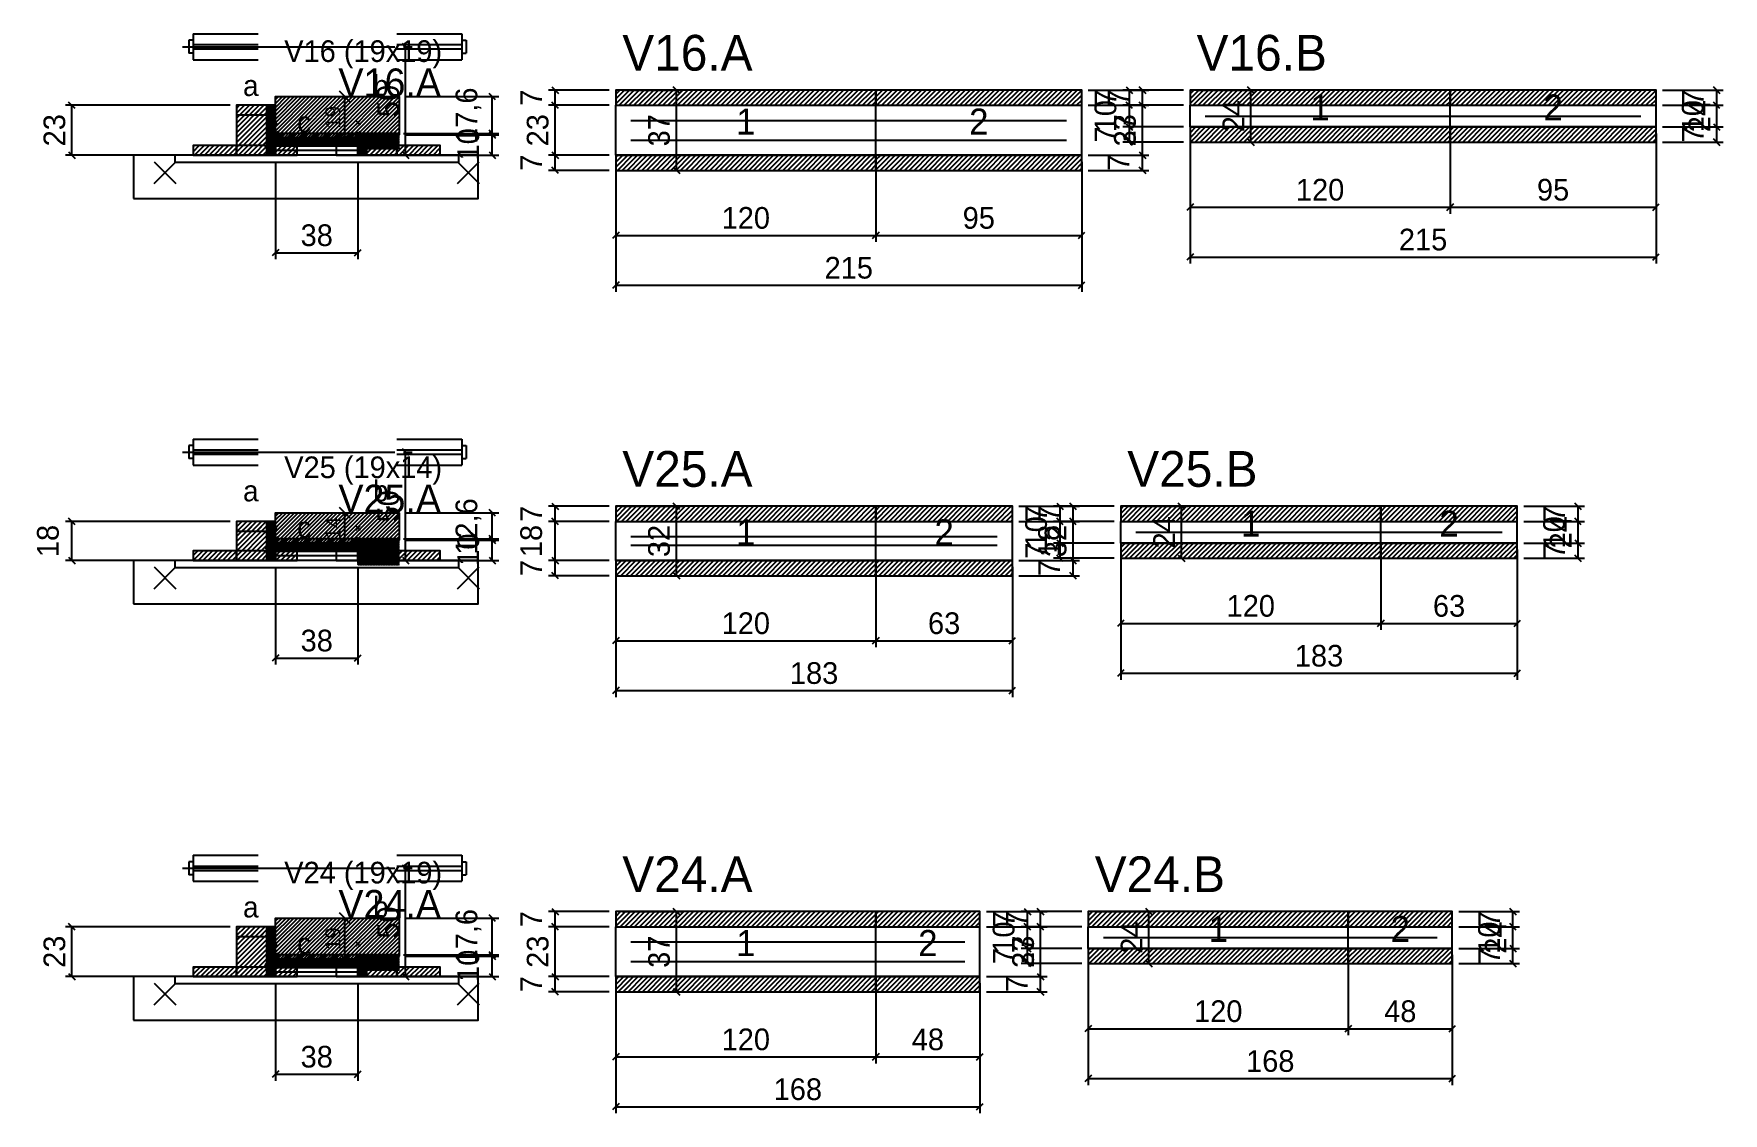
# Model space of a CAD drawing. Extents: x -9000 to 3070, y -8804 to 1250.
# Drawn here: x -72 to 708, y -8095 to -7597 of the extents above; entities that cross this region are included whole.
import ezdxf
from ezdxf.enums import TextEntityAlignment as Align

# ---------------------------------------------------------------- set-up
doc = ezdxf.new("R2010")
doc.units = 0
for name, color, linetype in [('5', 5, 'Continuous'), ('BARRA_ANCORAGEM', 126, 'Continuous'), ('barrote', 126, 'Continuous'), ('CONCRETO', 251, 'Continuous'), ('COTA', 241, 'Continuous'), ('Cota Seção (2x)', 241, 'Continuous'), ('detalhes', 7, 'Continuous'), ('Hachura', 251, 'Continuous'), ('HACHURACONCRETO', 251, 'Continuous'), ('Madeira', 126, 'Continuous'), ('NOMENCLATURA', 7, 'Continuous'), ('Painéis', 200, 'Continuous'), ('presilha', 224, 'Continuous'), ('SARR_2.2x5', 40, 'Continuous'), ('SARR_2.2x7', 40, 'Continuous'), ('SARRAFO_2_2X7', 40, 'Continuous'), ('SCO-___-LAJ', 224, 'Continuous'), ('TENSOR', 224, 'Continuous'), ('Texto Seção', 7, 'Continuous')]:
    doc.layers.add(name, color=color, linetype=linetype)
doc.dimstyles.new('PAINEL', dxfattribs={"dimtxt": 10, "dimasz": 3, "dimexe": 3, "dimexo": 3, "dimgap": 3, "dimtad": 1, "dimblk": 'OBLIQUE', "dimblk1": 'OBLIQUE', "dimcen": 2.5, "dimclrd": 4, "dimclre": 4, "dimclrt": 240, "dimazin": 3, "dimtfac": 1, "dimtmove": 0, "dimatfit": 3})
doc.dimstyles.new('SECAO2X', dxfattribs={"dimtxt": 7, "dimasz": 5, "dimexe": 3, "dimexo": 3, "dimgap": 2, "dimtad": 3, "dimblk": 'OBLIQUE', "dimblk1": 'OBLIQUE', "dimcen": 2.5, "dimclrd": 4, "dimclre": 4, "dimclrt": 1, "dimazin": 3, "dimtfac": 1, "dimtmove": 0, "dimatfit": 3})

# ---------------------------------------------------------------- blocks, each defined once
blk = doc.blocks.new('PAR_ESQ')
for p, q in [((-1, -1), (1, 1)), ((-1, 1), (1, -1))]:
    blk.add_line(p, q)
blk = doc.blocks.new('PAR_FUNDO_ESQ')
for p, q in [((-1, -1), (1, 1)), ((-1, 1), (1, -1))]:
    blk.add_line(p, q)
blk = doc.blocks.new('PAR_FUNDO_DIR')
for p, q in [((-1, -1), (1, 1)), ((-1, 1), (1, -1))]:
    blk.add_line(p, q)
blk = doc.blocks.new('par_int_esq')
for p, q in [((-1, -1), (1, 1)), ((-1, 1), (1, -1))]:
    blk.add_line(p, q)
blk = doc.blocks.new('par_int_dir')
for p, q in [((-1, -1), (1, 1)), ((-1, 1), (1, -1))]:
    blk.add_line(p, q)
blk = doc.blocks.new('_OBLIQUE')
at = {"color": 0, "linetype": 'BYBLOCK'}
blk.add_line((-0.5, -0.5), (0.5, 0.5), dxfattribs=at)

msp = doc.modelspace()

# ---------------------------------------------------------------- hatches: boundary and pattern name
at = {"layer": 'COTA'}
h = msp.add_hatch(dxfattribs=at)
h.set_pattern_fill('ANSI31', scale=0.5)
h.paths.add_polyline_path([(197, -7630), (317, -7630), (317, -7623), (197, -7623)])
h = msp.add_hatch(dxfattribs=at)
h.set_pattern_fill('ANSI31', scale=0.5)
h.paths.add_polyline_path([(317, -7630), (412, -7630), (412, -7623), (317, -7623)])
h = msp.add_hatch(dxfattribs=at)
h.set_pattern_fill('ANSI31', scale=0.5)
h.paths.add_polyline_path([(462, -7630), (582, -7630), (582, -7623), (462, -7623)])
h = msp.add_hatch(dxfattribs=at)
h.set_pattern_fill('ANSI31', scale=0.5)
h.paths.add_polyline_path([(582, -7630), (677, -7630), (677, -7623), (582, -7623)])
h = msp.add_hatch(dxfattribs=at)
h.set_pattern_fill('ANSI31', scale=0.4)
h.paths.add_polyline_path([(40, -7645), (40, -7626), (97, -7626), (97, -7643.6), (78, -7643.6), (78, -7645)])
h = msp.add_hatch(dxfattribs=at)
h.set_pattern_fill('ANSI31', scale=0.5)
h.paths.add_polyline_path([(462, -7647), (582, -7647), (582, -7640), (462, -7640)])
h = msp.add_hatch(dxfattribs=at)
h.set_pattern_fill('ANSI31', scale=0.5)
h.paths.add_polyline_path([(582, -7647), (677, -7647), (677, -7640), (582, -7640)])
h = msp.add_hatch(dxfattribs=at)
h.set_pattern_fill('ANSI31', scale=0.5)
h.paths.add_polyline_path([(197, -7660), (317, -7660), (317, -7653), (197, -7653)])
h = msp.add_hatch(dxfattribs=at)
h.set_pattern_fill('ANSI31', scale=0.5)
h.paths.add_polyline_path([(317, -7660), (412, -7660), (412, -7653), (317, -7653)])
h = msp.add_hatch(dxfattribs=at)
h.set_pattern_fill('ANSI31', scale=0.4)
h.paths.add_polyline_path([(40, -7832), (40, -7818), (97, -7818), (97, -7830.6), (78, -7830.6), (78, -7832)])
h = msp.add_hatch(dxfattribs=at)
h.set_pattern_fill('ANSI31', scale=0.5)
h.paths.add_polyline_path([(197, -7822), (317, -7822), (317, -7815), (197, -7815)])
h = msp.add_hatch(dxfattribs=at)
h.set_pattern_fill('ANSI31', scale=0.5)
h.paths.add_polyline_path([(317, -7822), (380, -7822), (380, -7815), (317, -7815)])
h = msp.add_hatch(dxfattribs=at)
h.set_pattern_fill('ANSI31', scale=0.5)
h.paths.add_polyline_path([(430, -7822), (550, -7822), (550, -7815), (430, -7815)])
h = msp.add_hatch(dxfattribs=at)
h.set_pattern_fill('ANSI31', scale=0.5)
h.paths.add_polyline_path([(550, -7822), (613, -7822), (613, -7815), (550, -7815)])
h = msp.add_hatch(dxfattribs=at)
h.set_pattern_fill('ANSI31', scale=0.5)
h.paths.add_polyline_path([(430, -7839), (550, -7839), (550, -7832), (430, -7832)])
h = msp.add_hatch(dxfattribs=at)
h.set_pattern_fill('ANSI31', scale=0.5)
h.paths.add_polyline_path([(550, -7839), (613, -7839), (613, -7832), (550, -7832)])
h = msp.add_hatch(dxfattribs=at)
h.set_pattern_fill('ANSI31', scale=0.5)
h.paths.add_polyline_path([(197, -7847), (317, -7847), (317, -7840), (197, -7840)])
h = msp.add_hatch(dxfattribs=at)
h.set_pattern_fill('ANSI31', scale=0.5)
h.paths.add_polyline_path([(317, -7847), (380, -7847), (380, -7840), (317, -7840)])
h = msp.add_hatch(dxfattribs=at)
h.set_pattern_fill('ANSI31', scale=0.4)
h.paths.add_polyline_path([(40, -8024), (40, -8005), (97, -8005), (97, -8022.6), (78, -8022.6), (78, -8024)])
h = msp.add_hatch(dxfattribs=at)
h.set_pattern_fill('ANSI31', scale=0.5)
h.paths.add_polyline_path([(197, -8009), (317, -8009), (317, -8002), (197, -8002)])
h = msp.add_hatch(dxfattribs=at)
h.set_pattern_fill('ANSI31', scale=0.5)
h.paths.add_polyline_path([(317, -8009), (365, -8009), (365, -8002), (317, -8002)])
h = msp.add_hatch(dxfattribs=at)
h.set_pattern_fill('ANSI31', scale=0.5)
h.paths.add_polyline_path([(415, -8009), (535, -8009), (535, -8002), (415, -8002)])
h = msp.add_hatch(dxfattribs=at)
h.set_pattern_fill('ANSI31', scale=0.5)
h.paths.add_polyline_path([(535, -8009), (583, -8009), (583, -8002), (535, -8002)])
h = msp.add_hatch(dxfattribs=at)
h.set_pattern_fill('ANSI31', scale=0.5)
h.paths.add_polyline_path([(415, -8026), (535, -8026), (535, -8019), (415, -8019)])
h = msp.add_hatch(dxfattribs=at)
h.set_pattern_fill('ANSI31', scale=0.5)
h.paths.add_polyline_path([(535, -8026), (583, -8026), (583, -8019), (535, -8019)])
h = msp.add_hatch(dxfattribs=at)
h.set_pattern_fill('ANSI31', scale=0.5)
h.paths.add_polyline_path([(197, -8039), (317, -8039), (317, -8032), (197, -8032)])
h = msp.add_hatch(dxfattribs=at)
h.set_pattern_fill('ANSI31', scale=0.5)
h.paths.add_polyline_path([(317, -8039), (365, -8039), (365, -8032), (317, -8032)])
at = {"layer": 'Hachura'}
h = msp.add_hatch(dxfattribs=at)
h.set_pattern_fill('ANSI31', scale=0.5)
h.paths.add_polyline_path([(22, -7653), (36, -7653), (36, -7630), (22, -7630)])
h = msp.add_hatch(dxfattribs=at)
h.set_pattern_fill('ANSI31', scale=0.5)
h.paths.add_polyline_path([(22, -7634.4), (36, -7634.4), (36, -7630), (22, -7630)])
h = msp.add_hatch(dxfattribs=at)
h.set_pattern_fill('SOLID')
h.paths.add_polyline_path([(36, -7653), (40, -7653), (40, -7630), (36, -7630)])
h = msp.add_hatch(dxfattribs=at)
h.set_pattern_fill('SOLID')
h.paths.add_polyline_path([(40, -7648.6), (78, -7648.6), (78, -7645), (40, -7645)])
h = msp.add_hatch(dxfattribs=at)
h.set_pattern_fill('SOLID')
h.paths.add_polyline_path([(78, -7653), (82, -7653), (82, -7643), (78, -7643)])
h = msp.add_hatch(dxfattribs=at)
h.set_pattern_fill('SOLID')
h.paths.add_polyline_path([(78, -7643), (97, -7643), (97, -7650), (78, -7650)])
h = msp.add_hatch(dxfattribs=at)
h.set_pattern_fill('ANSI31', scale=0.5)
h.paths.add_polyline_path([(82, -7653), (96, -7653), (96, -7643), (82, -7643)])
h = msp.add_hatch(dxfattribs=at)
h.set_pattern_fill('ANSI31', scale=0.5)
h.paths.add_polyline_path([(82, -7647.4), (96, -7647.4), (96, -7643), (82, -7643)])
h = msp.add_hatch(dxfattribs=at)
h.set_pattern_fill('ANSI31', scale=0.5)
h.paths.add_polyline_path([(2, -7653), (22, -7653), (22, -7648.6), (2, -7648.6)])
h = msp.add_hatch(dxfattribs=at)
h.set_pattern_fill('ANSI31', scale=0.5)
h.paths.add_polyline_path([(40, -7653), (50, -7653), (50, -7648.6), (40, -7648.6)])
h = msp.add_hatch(dxfattribs=at)
h.set_pattern_fill('ANSI31', scale=0.5)
h.paths.add_polyline_path([(96, -7653), (116, -7653), (116, -7648.6), (96, -7648.6)])
h = msp.add_hatch(dxfattribs=at)
h.set_pattern_fill('ANSI31', scale=0.5)
h.paths.add_polyline_path([(22, -7840), (36, -7840), (36, -7822), (22, -7822)])
h = msp.add_hatch(dxfattribs=at)
h.set_pattern_fill('ANSI31', scale=0.5)
h.paths.add_polyline_path([(22, -7826.4), (36, -7826.4), (36, -7822), (22, -7822)])
h = msp.add_hatch(dxfattribs=at)
h.set_pattern_fill('SOLID')
h.paths.add_polyline_path([(36, -7840), (40, -7840), (40, -7822), (36, -7822)])
h = msp.add_hatch(dxfattribs=at)
h.set_pattern_fill('SOLID')
h.paths.add_polyline_path([(40, -7835.6), (78, -7835.6), (78, -7832), (40, -7832)])
h = msp.add_hatch(dxfattribs=at)
h.set_pattern_fill('SOLID')
h.paths.add_polyline_path([(78, -7840), (82, -7840), (82, -7830), (78, -7830)])
h = msp.add_hatch(dxfattribs=at)
h.set_pattern_fill('SOLID')
h.paths.add_polyline_path([(78, -7830), (97, -7830), (97, -7842), (78, -7842)])
h = msp.add_hatch(dxfattribs=at)
h.set_pattern_fill('ANSI31', scale=0.5)
h.paths.add_polyline_path([(82, -7840), (96, -7840), (96, -7830), (82, -7830)])
h = msp.add_hatch(dxfattribs=at)
h.set_pattern_fill('ANSI31', scale=0.5)
h.paths.add_polyline_path([(82, -7834.4), (96, -7834.4), (96, -7830), (82, -7830)])
h = msp.add_hatch(dxfattribs=at)
h.set_pattern_fill('ANSI31', scale=0.5)
h.paths.add_polyline_path([(2, -7840), (22, -7840), (22, -7835.6), (2, -7835.6)])
h = msp.add_hatch(dxfattribs=at)
h.set_pattern_fill('ANSI31', scale=0.5)
h.paths.add_polyline_path([(40, -7840), (50, -7840), (50, -7835.6), (40, -7835.6)])
h = msp.add_hatch(dxfattribs=at)
h.set_pattern_fill('ANSI31', scale=0.5)
h.paths.add_polyline_path([(96, -7840), (116, -7840), (116, -7835.6), (96, -7835.6)])
h = msp.add_hatch(dxfattribs=at)
h.set_pattern_fill('ANSI31', scale=0.5)
h.paths.add_polyline_path([(22, -8032), (36, -8032), (36, -8009), (22, -8009)])
h = msp.add_hatch(dxfattribs=at)
h.set_pattern_fill('ANSI31', scale=0.5)
h.paths.add_polyline_path([(22, -8013.4), (36, -8013.4), (36, -8009), (22, -8009)])
h = msp.add_hatch(dxfattribs=at)
h.set_pattern_fill('SOLID')
h.paths.add_polyline_path([(36, -8032), (40, -8032), (40, -8009), (36, -8009)])
h = msp.add_hatch(dxfattribs=at)
h.set_pattern_fill('ANSI31', scale=0.5)
h.paths.add_polyline_path([(2, -8032), (22, -8032), (22, -8027.6), (2, -8027.6)])
h = msp.add_hatch(dxfattribs=at)
h.set_pattern_fill('SOLID')
h.paths.add_polyline_path([(40, -8027.6), (78, -8027.6), (78, -8024), (40, -8024)])
h = msp.add_hatch(dxfattribs=at)
h.set_pattern_fill('ANSI31', scale=0.5)
h.paths.add_polyline_path([(40, -8032), (50, -8032), (50, -8027.6), (40, -8027.6)])
h = msp.add_hatch(dxfattribs=at)
h.set_pattern_fill('SOLID')
h.paths.add_polyline_path([(78, -8032), (82, -8032), (82, -8022), (78, -8022)])
h = msp.add_hatch(dxfattribs=at)
h.set_pattern_fill('SOLID')
h.paths.add_polyline_path([(78, -8022), (97, -8022), (97, -8029), (78, -8029)])
h = msp.add_hatch(dxfattribs=at)
h.set_pattern_fill('ANSI31', scale=0.5)
h.paths.add_polyline_path([(82, -8032), (96, -8032), (96, -8022), (82, -8022)])
h = msp.add_hatch(dxfattribs=at)
h.set_pattern_fill('ANSI31', scale=0.5)
h.paths.add_polyline_path([(82, -8026.4), (96, -8026.4), (96, -8022), (82, -8022)])
h = msp.add_hatch(dxfattribs=at)
h.set_pattern_fill('ANSI31', scale=0.5)
h.paths.add_polyline_path([(96, -8032), (116, -8032), (116, -8027.6), (96, -8027.6)])
at = {"layer": 'HACHURACONCRETO'}
h = msp.add_hatch(dxfattribs=at)
h.set_pattern_fill('ANSI31', scale=0.3)
h.paths.add_polyline_path([(40, -7648.6), (78, -7648.6), (78, -7643), (40, -7643)])
h = msp.add_hatch(dxfattribs=at)
h.set_pattern_fill('ANSI31', scale=0.3)
h.paths.add_polyline_path([(40, -7835.6), (78, -7835.6), (78, -7830), (40, -7830)])
h = msp.add_hatch(dxfattribs=at)
h.set_pattern_fill('ANSI31', scale=0.3)
h.paths.add_polyline_path([(40, -8027.6), (78, -8027.6), (78, -8022), (40, -8022)])

# ---------------------------------------------------------------- linework, layer by layer
for p, q in [((0, -7600), (0, -7606)), ((2, -7600), (0, -7600)), ((2, -7597), (32, -7597)), ((2, -7597), (2, -7609)), ((96, -7597), (126, -7597)), ((126, -7597), (126, -7609)), ((126, -7600), (128, -7600)), ((128, -7600), (128, -7606)), ((2, -7606), (0, -7606)), ((2, -7602), (32, -7602)), ((2, -7604), (32, -7604)), ((96, -7602), (126, -7602)), ((96, -7604), (126, -7604)), ((126, -7606), (128, -7606)), ((2, -7609), (32, -7609)), ((96, -7609), (126, -7609)), ((0, -7787), (0, -7793)), ((2, -7787), (0, -7787)), ((2, -7784), (32, -7784)), ((2, -7784), (2, -7796)), ((96, -7784), (126, -7784)), ((126, -7784), (126, -7796)), ((126, -7787), (128, -7787)), ((128, -7787), (128, -7793)), ((2, -7793), (0, -7793)), ((2, -7789), (32, -7789)), ((2, -7791), (32, -7791)), ((96, -7789), (126, -7789)), ((96, -7791), (126, -7791)), ((126, -7793), (128, -7793)), ((2, -7796), (32, -7796)), ((96, -7796), (126, -7796)), ((0, -7979), (0, -7985)), ((2, -7979), (0, -7979)), ((2, -7976), (32, -7976)), ((2, -7976), (2, -7988)), ((2, -7981), (32, -7981)), ((96, -7976), (126, -7976)), ((96, -7981), (126, -7981)), ((126, -7976), (126, -7988)), ((126, -7979), (128, -7979)), ((128, -7979), (128, -7985)), ((2, -7985), (0, -7985)), ((2, -7983), (32, -7983)), ((2, -7988), (32, -7988)), ((96, -7983), (126, -7983)), ((96, -7988), (126, -7988)), ((126, -7985), (128, -7985))]:
    msp.add_line(p, q)
at = {"layer": 'BARRA_ANCORAGEM'}
for p, q in [((40, -7645.3), (78, -7645.3)), ((40, -7647.3), (40, -7645.3)), ((40, -7647.3), (78, -7647.3)), ((78, -7647.3), (78, -7645.3)), ((40, -7648.7), (78, -7648.7)), ((40, -7650.7), (40, -7648.7)), ((40, -7650.7), (78, -7650.7)), ((78, -7650.7), (78, -7648.7)), ((40, -7832.3), (78, -7832.3)), ((40, -7834.3), (40, -7832.3)), ((40, -7834.3), (78, -7834.3)), ((78, -7834.3), (78, -7832.3)), ((40, -7835.7), (78, -7835.7)), ((40, -7837.7), (40, -7835.7)), ((40, -7837.7), (78, -7837.7)), ((78, -7837.7), (78, -7835.7)), ((40, -8024.3), (78, -8024.3)), ((40, -8026.3), (40, -8024.3)), ((40, -8026.3), (78, -8026.3)), ((40, -8027.7), (78, -8027.7)), ((40, -8029.7), (40, -8027.7)), ((78, -8026.3), (78, -8024.3)), ((78, -8029.7), (78, -8027.7)), ((40, -8029.7), (78, -8029.7))]:
    msp.add_line(p, q, dxfattribs=at)
at = {"layer": 'barrote'}
for points in [[(-25.5, -7673), (133.5, -7673), (133.5, -7653), (-25.5, -7653)], [(-25.5, -7860), (133.5, -7860), (133.5, -7840), (-25.5, -7840)], [(-25.5, -8052), (133.5, -8052), (133.5, -8032), (-25.5, -8032)]]:
    msp.add_lwpolyline(points, close=True, dxfattribs=at)
at = {"layer": 'CONCRETO'}
for points in [[(40, -7645), (40, -7626), (97, -7626), (97, -7643.6), (78, -7643.6), (78, -7645)], [(40, -7832), (40, -7818), (97, -7818), (97, -7830.6), (78, -7830.6), (78, -7832)], [(40, -8024), (40, -8005), (97, -8005), (97, -8022.6), (78, -8022.6), (78, -8024)]]:
    msp.add_lwpolyline(points, close=True, dxfattribs=at)
at = {"layer": 'HACHURACONCRETO'}
for points in [[(40, -7648.6), (78, -7648.6), (78, -7643), (40, -7643)], [(40, -7835.6), (78, -7835.6), (78, -7830), (40, -7830)], [(40, -8027.6), (78, -8027.6), (78, -8022), (40, -8022)]]:
    msp.add_lwpolyline(points, close=True, dxfattribs=at)
at = {"layer": 'Madeira'}
for points in [[(22, -7653), (36, -7653), (36, -7630), (22, -7630)], [(22, -7634.4), (36, -7634.4), (36, -7630), (22, -7630)], [(82, -7653), (96, -7653), (96, -7643), (82, -7643)], [(82, -7647.4), (96, -7647.4), (96, -7643), (82, -7643)], [(2, -7653), (22, -7653), (22, -7648.6), (2, -7648.6)], [(22, -7653), (36, -7653), (36, -7648.6), (22, -7648.6)], [(40, -7653), (50, -7653), (50, -7648.6), (40, -7648.6)], [(68, -7653), (78, -7653), (78, -7648.6), (68, -7648.6)], [(96, -7653), (116, -7653), (116, -7648.6), (96, -7648.6)], [(22, -7840), (36, -7840), (36, -7822), (22, -7822)], [(22, -7826.4), (36, -7826.4), (36, -7822), (22, -7822)], [(82, -7840), (96, -7840), (96, -7830), (82, -7830)], [(82, -7834.4), (96, -7834.4), (96, -7830), (82, -7830)], [(2, -7840), (22, -7840), (22, -7835.6), (2, -7835.6)], [(22, -7840), (36, -7840), (36, -7835.6), (22, -7835.6)], [(40, -7840), (50, -7840), (50, -7835.6), (40, -7835.6)], [(68, -7840), (78, -7840), (78, -7835.6), (68, -7835.6)], [(96, -7840), (116, -7840), (116, -7835.6), (96, -7835.6)], [(22, -8032), (36, -8032), (36, -8009), (22, -8009)], [(22, -8013.4), (36, -8013.4), (36, -8009), (22, -8009)], [(2, -8032), (22, -8032), (22, -8027.6), (2, -8027.6)], [(22, -8032), (36, -8032), (36, -8027.6), (22, -8027.6)], [(40, -8032), (50, -8032), (50, -8027.6), (40, -8027.6)], [(68, -8032), (78, -8032), (78, -8027.6), (68, -8027.6)], [(82, -8032), (96, -8032), (96, -8022), (82, -8022)], [(82, -8026.4), (96, -8026.4), (96, -8022), (82, -8022)], [(96, -8032), (116, -8032), (116, -8027.6), (96, -8027.6)]]:
    msp.add_lwpolyline(points, close=True, dxfattribs=at)
at = {"layer": 'Painéis'}
for p, q in [((197, -7630), (317, -7630)), ((197, -7653), (197, -7630)), ((317, -7653), (317, -7630)), ((317, -7653), (317, -7630)), ((317, -7630), (412, -7630)), ((317, -7653), (317, -7630)), ((412, -7653), (412, -7630)), ((462, -7630), (582, -7630)), ((462, -7640), (462, -7630)), ((582, -7640), (582, -7630)), ((582, -7640), (582, -7630)), ((582, -7630), (677, -7630)), ((582, -7640), (582, -7630)), ((677, -7640), (677, -7630)), ((462, -7640), (582, -7640)), ((582, -7640), (677, -7640)), ((197, -7653), (317, -7653)), ((317, -7653), (412, -7653)), ((197, -7822), (317, -7822)), ((197, -7840), (197, -7822)), ((317, -7840), (317, -7822)), ((317, -7840), (317, -7822)), ((317, -7822), (380, -7822)), ((317, -7840), (317, -7822)), ((380, -7840), (380, -7822)), ((430, -7822), (550, -7822)), ((430, -7832), (430, -7822)), ((550, -7832), (550, -7822)), ((550, -7832), (550, -7822)), ((550, -7822), (613, -7822)), ((550, -7832), (550, -7822)), ((613, -7832), (613, -7822)), ((430, -7832), (550, -7832)), ((550, -7832), (613, -7832)), ((197, -7840), (317, -7840)), ((317, -7840), (380, -7840)), ((197, -8009), (317, -8009)), ((197, -8032), (197, -8009)), ((317, -8032), (317, -8009)), ((317, -8032), (317, -8009)), ((317, -8009), (365, -8009)), ((317, -8032), (317, -8009)), ((365, -8032), (365, -8009)), ((415, -8009), (535, -8009)), ((415, -8019), (415, -8009)), ((535, -8019), (535, -8009)), ((535, -8019), (535, -8009)), ((535, -8009), (583, -8009)), ((535, -8019), (535, -8009)), ((583, -8019), (583, -8009)), ((415, -8019), (535, -8019)), ((535, -8019), (583, -8019)), ((197, -8032), (317, -8032)), ((317, -8032), (365, -8032))]:
    msp.add_line(p, q, dxfattribs=at)
for points in [[(36, -7653), (40, -7653), (40, -7630), (36, -7630)], [(40, -7648.6), (78, -7648.6), (78, -7645), (40, -7645)], [(78, -7653), (82, -7653), (82, -7643), (78, -7643)], [(78, -7643), (97, -7643), (97, -7643.6), (78, -7643.6)], [(36, -7840), (40, -7840), (40, -7822), (36, -7822)], [(40, -7835.6), (78, -7835.6), (78, -7832), (40, -7832)], [(78, -7840), (82, -7840), (82, -7830), (78, -7830)], [(78, -7830), (97, -7830), (97, -7830.6), (78, -7830.6)], [(36, -8032), (40, -8032), (40, -8009), (36, -8009)], [(40, -8027.6), (78, -8027.6), (78, -8024), (40, -8024)], [(78, -8032), (82, -8032), (82, -8022), (78, -8022)], [(78, -8022), (97, -8022), (97, -8022.6), (78, -8022.6)]]:
    msp.add_lwpolyline(points, close=True, dxfattribs=at)
at = {"layer": 'presilha'}
for p, q in [((-16, -7666), (-6, -7656)), ((-16, -7656), (-6, -7666)), ((124, -7666), (134, -7656)), ((124, -7656), (134, -7666)), ((-16, -7853), (-6, -7843)), ((-16, -7843), (-6, -7853)), ((124, -7853), (134, -7843)), ((124, -7843), (134, -7853)), ((-16, -8045), (-6, -8035)), ((-16, -8035), (-6, -8045)), ((124, -8045), (134, -8035)), ((124, -8035), (134, -8045))]:
    msp.add_line(p, q, dxfattribs=at)
at = {"layer": 'SARR_2.2x5'}
for points in [[(469, -7635), (582, -7635)], [(469, -7635), (582, -7635)], [(582, -7635), (670, -7635)], [(582, -7635), (670, -7635)], [(437, -7827), (550, -7827)], [(437, -7827), (550, -7827)], [(550, -7827), (606, -7827)], [(550, -7827), (606, -7827)], [(422, -8014), (535, -8014)], [(422, -8014), (535, -8014)], [(535, -8014), (576, -8014)], [(535, -8014), (576, -8014)]]:
    msp.add_lwpolyline(points, dxfattribs=at)
at = {"layer": 'SARR_2.2x7'}
for points in [[(204, -7637), (317, -7637)], [(204, -7637), (317, -7637)], [(317, -7637), (405, -7637)], [(317, -7637), (405, -7637)], [(204, -7646), (317, -7646)], [(204, -7646), (317, -7646)], [(317, -7646), (405, -7646)], [(317, -7646), (405, -7646)], [(204, -7829), (317, -7829)], [(204, -7829), (317, -7829)], [(204, -7833), (317, -7833)], [(204, -7833), (317, -7833)], [(317, -7829), (373, -7829)], [(317, -7829), (373, -7829)], [(317, -7833), (373, -7833)], [(317, -7833), (373, -7833)], [(204, -8016), (317, -8016)], [(204, -8016), (317, -8016)], [(317, -8016), (358, -8016)], [(317, -8016), (358, -8016)], [(204, -8025), (317, -8025)], [(204, -8025), (317, -8025)], [(317, -8025), (358, -8025)], [(317, -8025), (358, -8025)]]:
    msp.add_lwpolyline(points, dxfattribs=at)
at = {"layer": 'SARRAFO_2_2X7'}
for p, q in [((36, -7639.2), (36, -7634.8)), ((36, -7634.8), (40, -7634.8)), ((36, -7639.2), (40, -7639.2)), ((40, -7639.2), (40, -7634.8)), ((36, -7648.2), (36, -7643.8)), ((36, -7643.8), (40, -7643.8)), ((40, -7648.2), (40, -7643.8)), ((78, -7650.2), (78, -7645.8)), ((78, -7645.8), (82, -7645.8)), ((82, -7650.2), (82, -7645.8)), ((36, -7648.2), (40, -7648.2)), ((78, -7650.2), (82, -7650.2)), ((36, -7831.2), (36, -7826.8)), ((36, -7826.8), (40, -7826.8)), ((40, -7831.2), (40, -7826.8)), ((36, -7835.2), (36, -7830.8)), ((36, -7830.8), (40, -7830.8)), ((36, -7831.2), (40, -7831.2)), ((40, -7835.2), (40, -7830.8)), ((78, -7837.2), (78, -7832.8)), ((78, -7832.8), (82, -7832.8)), ((82, -7837.2), (82, -7832.8)), ((36, -7835.2), (40, -7835.2)), ((78, -7837.2), (82, -7837.2)), ((36, -8018.2), (36, -8013.8)), ((36, -8013.8), (40, -8013.8)), ((40, -8018.2), (40, -8013.8)), ((36, -8018.2), (40, -8018.2)), ((36, -8027.2), (36, -8022.8)), ((36, -8022.8), (40, -8022.8)), ((36, -8027.2), (40, -8027.2)), ((40, -8027.2), (40, -8022.8)), ((78, -8029.2), (78, -8024.8)), ((78, -8024.8), (82, -8024.8)), ((78, -8029.2), (82, -8029.2)), ((82, -8029.2), (82, -8024.8))]:
    msp.add_line(p, q, dxfattribs=at)
at = {"layer": 'SCO-___-LAJ'}
for points in [[(197, -7630), (317, -7630), (317, -7623), (197, -7623)], [(317, -7630), (412, -7630), (412, -7623), (317, -7623)], [(462, -7630), (582, -7630), (582, -7623), (462, -7623)], [(582, -7630), (677, -7630), (677, -7623), (582, -7623)], [(462, -7647), (582, -7647), (582, -7640), (462, -7640)], [(582, -7647), (677, -7647), (677, -7640), (582, -7640)], [(-6.5, -7656.2), (124.5, -7656.2), (124.5, -7653), (-6.5, -7653)], [(197, -7660), (317, -7660), (317, -7653), (197, -7653)], [(317, -7660), (412, -7660), (412, -7653), (317, -7653)], [(197, -7822), (317, -7822), (317, -7815), (197, -7815)], [(317, -7822), (380, -7822), (380, -7815), (317, -7815)], [(430, -7822), (550, -7822), (550, -7815), (430, -7815)], [(550, -7822), (613, -7822), (613, -7815), (550, -7815)], [(430, -7839), (550, -7839), (550, -7832), (430, -7832)], [(550, -7839), (613, -7839), (613, -7832), (550, -7832)], [(-6.5, -7843.2), (124.5, -7843.2), (124.5, -7840), (-6.5, -7840)], [(197, -7847), (317, -7847), (317, -7840), (197, -7840)], [(317, -7847), (380, -7847), (380, -7840), (317, -7840)], [(197, -8009), (317, -8009), (317, -8002), (197, -8002)], [(317, -8009), (365, -8009), (365, -8002), (317, -8002)], [(415, -8009), (535, -8009), (535, -8002), (415, -8002)], [(535, -8009), (583, -8009), (583, -8002), (535, -8002)], [(415, -8026), (535, -8026), (535, -8019), (415, -8019)], [(535, -8026), (583, -8026), (583, -8019), (535, -8019)], [(-6.5, -8035.2), (124.5, -8035.2), (124.5, -8032), (-6.5, -8032)], [(197, -8039), (317, -8039), (317, -8032), (197, -8032)], [(317, -8039), (365, -8039), (365, -8032), (317, -8032)]]:
    msp.add_lwpolyline(points, close=True, dxfattribs=at)
at = {"layer": 'TENSOR'}
for p, q in [((-3, -7603), (95, -7603)), ((-3, -7790), (95, -7790)), ((-3, -7982), (95, -7982))]:
    msp.add_line(p, q, dxfattribs=at)

# ---------------------------------------------------------------- block references
at = {"layer": 'Painéis'}
for name, p in [('par_int_esq', (40, -7638)), ('par_int_dir', (78, -7638)), ('PAR_ESQ', (36, -7648)), ('PAR_FUNDO_ESQ', (40, -7643)), ('PAR_FUNDO_DIR', (78, -7643)), ('par_int_esq', (40, -7825)), ('par_int_dir', (78, -7825)), ('PAR_ESQ', (36, -7835)), ('PAR_FUNDO_ESQ', (40, -7830)), ('PAR_FUNDO_DIR', (78, -7830)), ('par_int_esq', (40, -8017)), ('PAR_FUNDO_ESQ', (40, -8022)), ('par_int_dir', (78, -8017)), ('PAR_FUNDO_DIR', (78, -8022)), ('PAR_ESQ', (36, -8027))]:
    msp.add_blockref(name, p, dxfattribs=at)

# ---------------------------------------------------------------- texts
at = {"layer": '5'}
for s, p in [('1', (257, -7637.5)), ('2', (364.5, -7637.5)), ('1', (522, -7631)), ('2', (629.5, -7631)), ('1', (490, -7823)), ('2', (581.5, -7823)), ('1', (257, -7827)), ('2', (348.5, -7827)), ('1', (475, -8010)), ('2', (559, -8010)), ('1', (257, -8016.5)), ('2', (341, -8016.5))]:
    msp.add_text(s, height=12, dxfattribs=at).set_placement(p, align=Align.MIDDLE_CENTER)
at = {"layer": 'detalhes'}
for s, p in [('b', (85, -7625.7)), ('a', (25, -7625.7)), ('c', (50, -7642.5)), ('b', (85, -7812.7)), ('a', (25, -7812.7)), ('c', (50, -7829.5)), ('a', (25, -8004.7)), ('b', (85, -8004.7)), ('c', (50, -8021.5))]:
    msp.add_text(s, height=9.6, dxfattribs=at).set_placement(p)
at = {"layer": 'NOMENCLATURA'}
for s, p in [('V16.A', (200, -7614)), ('V16.B', (465, -7614)), ('V25.A', (200, -7806)), ('V25.B', (433, -7806)), ('V24.A', (200, -7993)), ('V24.B', (418, -7993))]:
    msp.add_text(s, height=16.5, dxfattribs=at).set_placement(p)
at = {"layer": 'Texto Seção'}
for s, height, p in [('V16 (19x19)', 10, (44, -7610)), ('V16.A', 13, (69, -7626)), ('V25 (19x14)', 10, (44, -7802)), ('V25.A', 13, (69, -7818)), ('V24 (19x19)', 10, (44, -7989)), ('V24.A', 13, (69, -8005))]:
    msp.add_text(s, height=height, dxfattribs=at).set_placement(p)

# ---------------------------------------------------------------- dimensions: what is measured, and where the dimension line sits
at = {"layer": 'COTA'}
for base, p1, p2 in [((100, -7653), (96, -7653), (96, -7603)), ((140, -7643.6), (97, -7643.6), (97, -7626)), ((169, -7630), (197, -7630), (197, -7623)), ((225, -7660), (197, -7660), (197, -7623)), ((440, -7660), (412, -7660), (412, -7623)), ((440, -7630), (412, -7630), (412, -7623)), ((434, -7630), (462, -7630), (462, -7623)), ((490, -7647), (462, -7647), (462, -7623)), ((705, -7647), (677, -7647), (677, -7623)), ((705, -7630), (677, -7630), (677, -7623)), ((-54, -7653), (2, -7653), (22, -7630)), ((169, -7653), (197, -7653), (197, -7630)), ((440, -7653), (412, -7653), (412, -7630)), ((434, -7640), (462, -7640), (462, -7630)), ((705, -7640), (677, -7640), (677, -7630)), ((434, -7647), (462, -7647), (462, -7640)), ((705, -7647), (677, -7647), (677, -7640)), ((140, -7653), (96, -7653), (96, -7643)), ((169, -7660), (197, -7660), (197, -7653)), ((440, -7660), (412, -7660), (412, -7653)), ((100, -7840), (96, -7840), (96, -7790)), ((140, -7830.6), (97, -7830.6), (97, -7818)), ((169, -7822), (197, -7822), (197, -7815)), ((225, -7847), (197, -7847), (197, -7815)), ((408, -7847), (380, -7847), (380, -7815)), ((408, -7822), (380, -7822), (380, -7815)), ((402, -7822), (430, -7822), (430, -7815)), ((458, -7839), (430, -7839), (430, -7815)), ((641, -7839), (613, -7839), (613, -7815)), ((641, -7822), (613, -7822), (613, -7815)), ((-54, -7840), (2, -7840), (22, -7822)), ((169, -7840), (197, -7840), (197, -7822)), ((408, -7840), (380, -7840), (380, -7822)), ((402, -7832), (430, -7832), (430, -7822)), ((641, -7832), (613, -7832), (613, -7822)), ((140, -7840), (96, -7840), (96, -7830)), ((402, -7839), (430, -7839), (430, -7832)), ((641, -7839), (613, -7839), (613, -7832)), ((169, -7847), (197, -7847), (197, -7840)), ((408, -7847), (380, -7847), (380, -7840)), ((100, -8032), (96, -8032), (96, -7982)), ((140, -8022.6), (97, -8022.6), (97, -8005)), ((169, -8009), (197, -8009), (197, -8002)), ((225, -8039), (197, -8039), (197, -8002)), ((393, -8039), (365, -8039), (365, -8002)), ((393, -8009), (365, -8009), (365, -8002)), ((387, -8009), (415, -8009), (415, -8002)), ((443, -8026), (415, -8026), (415, -8002)), ((611, -8026), (583, -8026), (583, -8002)), ((611, -8009), (583, -8009), (583, -8002)), ((-54, -8032), (2, -8032), (22, -8009)), ((169, -8032), (197, -8032), (197, -8009)), ((393, -8032), (365, -8032), (365, -8009)), ((387, -8019), (415, -8019), (415, -8009)), ((611, -8019), (583, -8019), (583, -8009)), ((140, -8032), (96, -8032), (96, -8022)), ((387, -8026), (415, -8026), (415, -8019)), ((611, -8026), (583, -8026), (583, -8019)), ((169, -8039), (197, -8039), (197, -8032)), ((393, -8039), (365, -8039), (365, -8032))]:
    msp.add_linear_dim(base=base, p1=p1, p2=p2, angle=90, dimstyle='PAINEL', dxfattribs=at).render()
for base, p1, p2 in [((462, -7677), (462, -7640), (582, -7640)), ((462, -7700), (462, -7640), (677, -7640)), ((582, -7677), (582, -7640), (677, -7640)), ((40, -7698), (40, -7653), (78, -7653)), ((197, -7690), (197, -7653), (317, -7653)), ((197, -7713), (197, -7653), (412, -7653)), ((317, -7690), (317, -7653), (412, -7653)), ((430, -7869), (430, -7832), (550, -7832)), ((430, -7892), (430, -7832), (613, -7832)), ((550, -7869), (550, -7832), (613, -7832)), ((40, -7885), (40, -7840), (78, -7840)), ((197, -7877), (197, -7840), (317, -7840)), ((197, -7900), (197, -7840), (380, -7840)), ((317, -7877), (317, -7840), (380, -7840)), ((415, -8056), (415, -8019), (535, -8019)), ((415, -8079), (415, -8019), (583, -8019)), ((535, -8056), (535, -8019), (583, -8019)), ((40, -8077), (40, -8032), (78, -8032)), ((197, -8069), (197, -8032), (317, -8032)), ((197, -8092), (197, -8032), (365, -8032)), ((317, -8069), (317, -8032), (365, -8032))]:
    msp.add_linear_dim(base=base, p1=p1, p2=p2, dimstyle='PAINEL', dxfattribs=at).render()
at = {"layer": 'Cota Seção (2x)'}
for base, p1, p2 in [((72, -7645), (40, -7645), (40, -7626)), ((72, -7832), (40, -7832), (40, -7818)), ((72, -8024), (40, -8024), (40, -8005))]:
    msp.add_linear_dim(base=base, p1=p1, p2=p2, angle=90, dimstyle='SECAO2X', dxfattribs=at).render()

doc.saveas('drawing.dxf')
